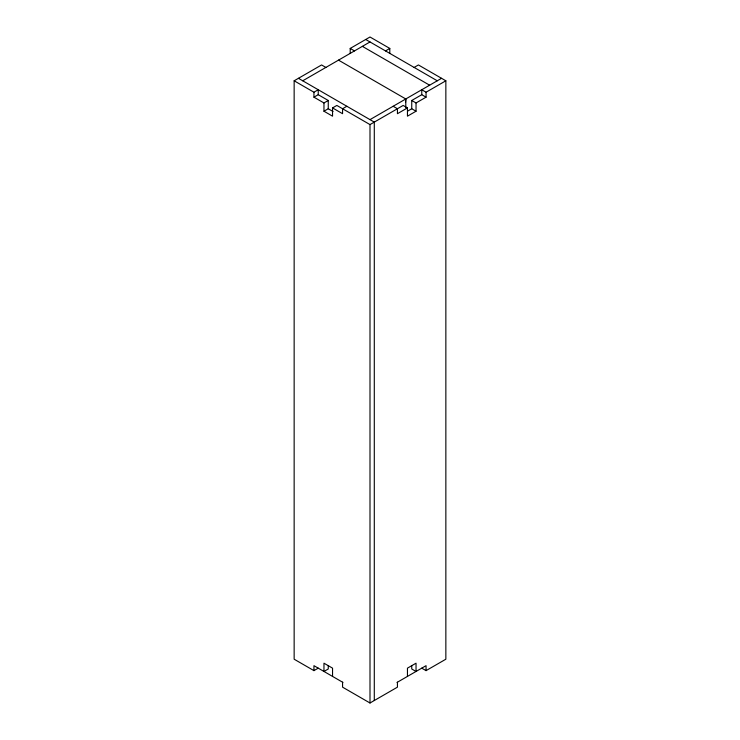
<?xml version="1.0" encoding="UTF-8"?>
<svg xmlns="http://www.w3.org/2000/svg" width="740" height="740" viewBox="0 0 740 740"><rect width="100%" height="100%" fill="white"/><g stroke="black" fill="none" stroke-linecap="round" stroke-linejoin="round"><path stroke-width="1.11" d="M405.575 102.416L405.779 98.966L338.513 60.134M318.237 668.155L313.945 670.634L294.15 659.211L294.15 80.79L321.576 64.954L325.878 67.433M350.205 53.391L350.205 48.433L370 37L389.795 48.433L389.795 53.391M302.734 80.79L370 41.958M294.15 80.79L313.945 92.223L318.237 89.743L318.237 94.701L328.255 100.483L328.255 108.752L333.028 111.5M385.503 50.912L389.795 48.433M313.945 92.223L313.945 97.181L318.237 94.701M313.945 97.181L323.963 102.962L328.255 100.483M323.963 102.962L323.963 111.231L328.255 108.752M323.963 111.231L332.547 116.18L332.547 107.92L336.848 105.441L370 124.588L403.152 105.441L407.453 107.92L407.453 116.18L416.037 111.231L416.037 102.962L426.055 97.181L426.055 92.223L445.85 80.79L445.85 659.211L426.055 670.634L421.763 668.155M346.866 106.273L342.565 108.752L342.565 113.701L332.547 107.92M414.123 67.433L418.424 64.954L445.85 80.79M370 119.63L441.558 78.311M407.768 111.046L411.745 108.752L411.745 100.483L421.763 94.701L426.055 97.181M407.453 107.92L397.436 113.701L397.436 108.752L393.134 106.273M397.029 682.437L426.055 665.676L426.055 670.634M342.565 682.206L342.565 687.164L370 703L397.436 687.164L397.436 682.206M365.708 39.479L437.266 80.79M362.369 46.361L429.635 85.202M350.205 48.433L354.497 50.912M426.055 92.223L421.763 89.743L421.763 94.701M411.745 100.483L416.037 102.962M411.745 108.752L416.037 111.231M298.442 78.311L374.292 122.109L374.292 700.521M342.916 682.4L313.945 665.676L313.945 670.634M411.745 665.889L411.745 668.988L416.037 671.467L416.037 663.197L407.453 668.155L407.453 676.425M405.779 98.966L405.779 107.781M370 124.588L370 703M332.547 676.425L332.547 668.155L323.963 663.197L323.963 671.467L328.255 668.988L328.255 665.889"/></g></svg>
